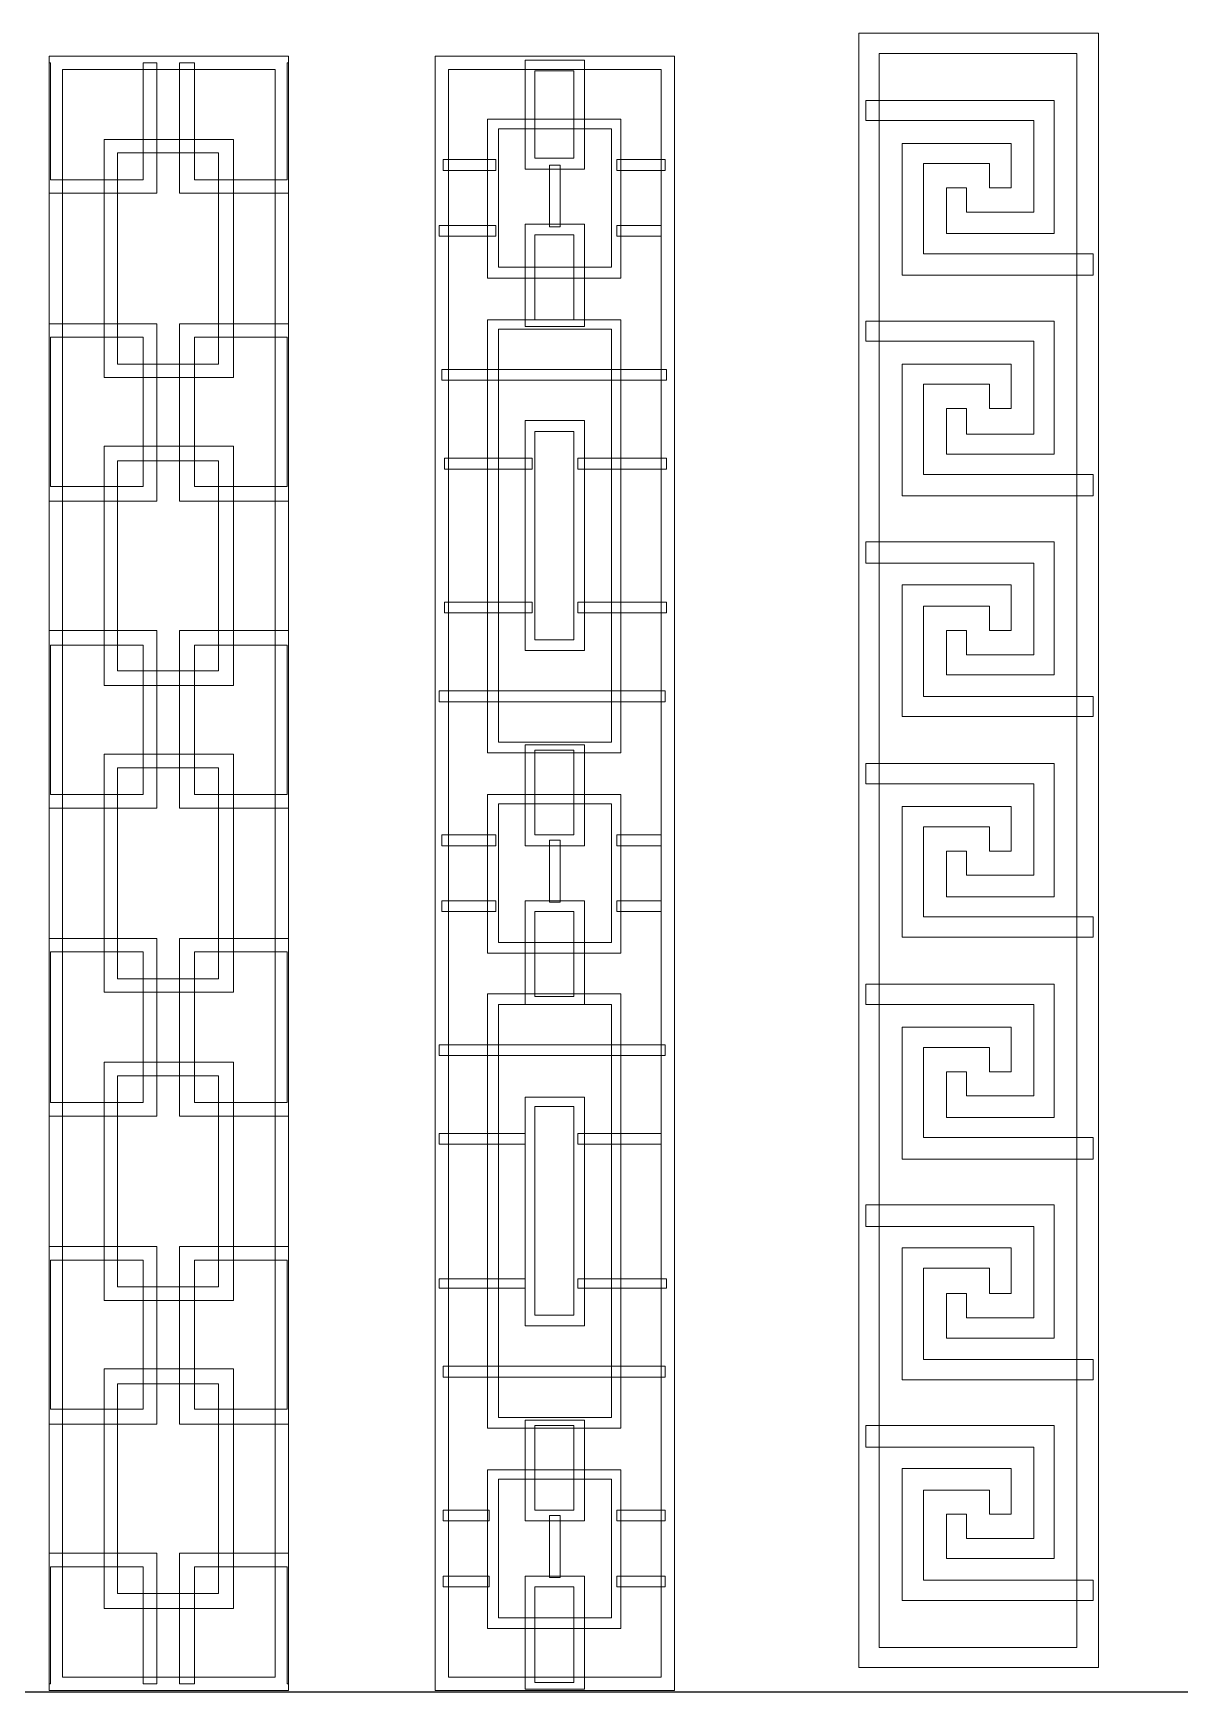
# Model space of a CAD drawing. Extents: x -66030 to 95157, y -13132 to 45879.
# Drawn here: x 75924 to 79253, y 31869 to 36685 of the extents above; entities that cross this region are included whole.
import ezdxf

# ---------------------------------------------------------------- set-up
doc = ezdxf.new("R2010")
doc.units = 0
doc.header["$LTSCALE"] = 100
doc.header["$MEASUREMENT"] = 0
doc.layers.get('0').update_dxf_attribs({"linetype": 'CONTINUOUS'})
doc.layers.add('3', color=11, linetype='CONTINUOUS')

msp = doc.modelspace()

# ---------------------------------------------------------------- linework, layer by layer
at = {"lineweight": 0}
for points in [[(78321.2, 36685), (79016.5, 36685), (79016.5, 31939.2), (78321.2, 31939.2), (78321.2, 36685)], [(75969.8, 36618.6), (76665.1, 36618.6), (76665.1, 31872.8), (75969.8, 31872.8), (75969.8, 36618.6)], [(77090.8, 36618.6), (77786.1, 36618.6), (77786.1, 31872.8), (77090.8, 31872.8), (77090.8, 36618.6)], [(77352.5, 36606.9), (77524.4, 36606.9), (77524.4, 36290.5), (77352.5, 36290.5), (77352.5, 36606.9)], [(78379.8, 36626.4), (78954, 36626.4), (78954, 31997.8), (78379.8, 31997.8), (78379.8, 36626.4)], [(76243.2, 36599.1), (76243.2, 36259.2), (75973.7, 36259.2), (75973.7, 36599.1), (75969.8, 36599.1), (75969.8, 36220.2), (76282.3, 36220.2), (76282.3, 36599.1), (76243.2, 36599.1)], [(76008.9, 36579.5), (76626, 36579.5), (76626, 31911.9), (76008.9, 31911.9), (76008.9, 36579.5)], [(76391.7, 36599.1), (76391.7, 36259.2), (76661.2, 36259.2), (76661.2, 36599.1), (76665.1, 36599.1), (76665.1, 36220.2), (76348.7, 36220.2), (76348.7, 36599.1), (76391.7, 36599.1)], [(77129.9, 36579.5), (77747, 36579.5), (77747, 31911.9), (77129.9, 31911.9), (77129.9, 36579.5)], [(77379.9, 36575.6), (77493.1, 36575.6), (77493.1, 36321.7), (77379.9, 36321.7), (77379.9, 36575.6)], [(78340.7, 36489.7), (78829, 36489.7), (78887.6, 36489.7), (78887.6, 36142.1), (78887.6, 36103), (78633.7, 36103), (78633.7, 36103), (78575.1, 36103), (78575.1, 36235.8), (78633.7, 36235.8), (78633.7, 36165.5), (78829, 36165.5), (78829, 36431.1), (78340.7, 36431.1), (78340.7, 36489.7)], [(77243.2, 36435), (77629.8, 36435), (77629.8, 35974.1), (77243.2, 35974.1), (77243.2, 36435)], [(76130, 36376.4), (76504.9, 36376.4), (76504.9, 35685.1), (76130, 35685.1), (76130, 36376.4)], [(77274.4, 36407.7), (77602.5, 36407.7), (77602.5, 36005.3), (77274.4, 36005.3), (77274.4, 36407.7)], [(78446.2, 35981.9), (78446.2, 36364.7), (78750.9, 36364.7), (78750.9, 36364.7), (78762.6, 36364.7), (78762.6, 36235.8), (78700.1, 36235.8), (78700.1, 36306.1), (78508.7, 36306.1), (78508.7, 36044.4), (79000.8, 36044.4), (79000.8, 35981.9), (78508.7, 35981.9), (78446.2, 35981.9)], [(76169, 36337.4), (76462, 36337.4), (76462, 35724.1), (76169, 35724.1), (76169, 36337.4)], [(77266.6, 36317.8), (77266.6, 36286.6), (77114.3, 36286.6), (77114.3, 36317.8), (77266.6, 36317.8)], [(77758.7, 36317.8), (77758.7, 36286.6), (77618.1, 36286.6), (77618.1, 36317.8), (77758.7, 36317.8)], [(77422.8, 36302.2), (77454.1, 36302.2), (77454.1, 36122.5), (77422.8, 36122.5), (77422.8, 36302.2)], [(77266.6, 36126.4), (77266.6, 36095.2), (77102.5, 36095.2), (77102.5, 36126.4), (77266.6, 36126.4)], [(77352.5, 35833.5), (77524.4, 35833.5), (77524.4, 36130.3), (77352.5, 36130.3), (77352.5, 35833.5)], [(77747, 36126.4), (77747, 36095.2), (77618.1, 36095.2), (77618.1, 36126.4), (77747, 36126.4)], [(77379.9, 35853), (77493.1, 35853), (77493.1, 36099.1), (77379.9, 36099.1), (77379.9, 35853)], [(75969.8, 35325.7), (75969.8, 35841.3), (76282.3, 35841.3), (76282.3, 35325.7), (75969.8, 35325.7)], [(76665.1, 35841.3), (76665.1, 35325.7), (76348.7, 35325.7), (76348.7, 35841.3), (76665.1, 35841.3)], [(77243.2, 35853), (77629.8, 35853), (77629.8, 34595.3), (77243.2, 34595.3), (77243.2, 35853)], [(78340.7, 35849.1), (78829, 35849.1), (78887.6, 35849.1), (78887.6, 35501.5), (78887.6, 35462.4), (78633.7, 35462.4), (78633.7, 35462.4), (78575.1, 35462.4), (78575.1, 35595.2), (78633.7, 35595.2), (78633.7, 35521), (78829, 35521), (78829, 35790.5), (78340.7, 35790.5), (78340.7, 35849.1)], [(75973.7, 35802.2), (76243.2, 35802.2), (76243.2, 35368.7), (75973.7, 35368.7), (75973.7, 35802.2)], [(76661.2, 35802.2), (76391.7, 35802.2), (76391.7, 35368.7), (76661.2, 35368.7), (76661.2, 35802.2)], [(77274.4, 35825.7), (77602.5, 35825.7), (77602.5, 34626.5), (77274.4, 34626.5), (77274.4, 35825.7)], [(77762.6, 35708.5), (77762.6, 35677.2), (77110.4, 35677.2), (77110.4, 35708.5), (77762.6, 35708.5)], [(78446.2, 35341.3), (78446.2, 35724.1), (78750.9, 35724.1), (78750.9, 35724.1), (78762.6, 35724.1), (78762.6, 35595.2), (78700.1, 35595.2), (78700.1, 35665.5), (78508.7, 35665.5), (78508.7, 35403.8), (79000.8, 35403.8), (79000.8, 35341.3), (78508.7, 35341.3), (78446.2, 35341.3)], [(77352.5, 34892.1), (77524.4, 34892.1), (77524.4, 35560.1), (77352.5, 35560.1), (77352.5, 34892.1)], [(77379.9, 34923.4), (77493.1, 34923.4), (77493.1, 35528.8), (77379.9, 35528.8), (77379.9, 34923.4)], [(76130, 35485.9), (76504.9, 35485.9), (76504.9, 34790.6), (76130, 34790.6), (76130, 35485.9)], [(77372.1, 35450.7), (77372.1, 35419.5), (77118.2, 35419.5), (77118.2, 35450.7), (77372.1, 35450.7)], [(77504.9, 35450.7), (77504.9, 35419.5), (77762.6, 35419.5), (77762.6, 35450.7), (77504.9, 35450.7)], [(76169, 35442.9), (76462, 35442.9), (76462, 34833.6), (76169, 34833.6), (76169, 35442.9)], [(78340.7, 35208.5), (78829, 35208.5), (78887.6, 35208.5), (78887.6, 34857), (78887.6, 34821.8), (78633.7, 34821.8), (78633.7, 34821.8), (78575.1, 34821.8), (78575.1, 34950.7), (78633.7, 34950.7), (78633.7, 34880.4), (78829, 34880.4), (78829, 35146), (78340.7, 35146), (78340.7, 35208.5)], [(78446.2, 34700.8), (78446.2, 35083.5), (78750.9, 35083.5), (78750.9, 35083.5), (78762.6, 35083.5), (78762.6, 34950.7), (78700.1, 34950.7), (78700.1, 35021), (78508.7, 35021), (78508.7, 34759.3), (79000.8, 34759.3), (79000.8, 34700.8), (78508.7, 34700.8), (78446.2, 34700.8)], [(77372.1, 35032.8), (77372.1, 35001.5), (77118.2, 35001.5), (77118.2, 35032.8), (77372.1, 35032.8)], [(77504.9, 35032.8), (77504.9, 35001.5), (77762.6, 35001.5), (77762.6, 35032.8), (77504.9, 35032.8)], [(75969.8, 34435.2), (75969.8, 34950.7), (76282.3, 34950.7), (76282.3, 34435.2), (75969.8, 34435.2)], [(76665.1, 34950.7), (76665.1, 34435.2), (76348.7, 34435.2), (76348.7, 34950.7), (76665.1, 34950.7)], [(75973.7, 34907.8), (76243.2, 34907.8), (76243.2, 34474.2), (75973.7, 34474.2), (75973.7, 34907.8)], [(76661.2, 34907.8), (76391.7, 34907.8), (76391.7, 34474.2), (76661.2, 34474.2), (76661.2, 34907.8)], [(77758.7, 34775), (77758.7, 34743.7), (77102.5, 34743.7), (77102.5, 34775), (77758.7, 34775)], [(76130, 34591.4), (76504.9, 34591.4), (76504.9, 33900), (76130, 33900), (76130, 34591.4)], [(77352.5, 34618.7), (77524.4, 34618.7), (77524.4, 34325.8), (77352.5, 34325.8), (77352.5, 34618.7)], [(77379.9, 34603.1), (77493.1, 34603.1), (77493.1, 34357), (77379.9, 34357), (77379.9, 34603.1)], [(76169, 34552.3), (76462, 34552.3), (76462, 33939.1), (76169, 33939.1), (76169, 34552.3)], [(78340.7, 34564), (78829, 34564), (78887.6, 34564), (78887.6, 34216.4), (78887.6, 34177.4), (78633.7, 34177.4), (78633.7, 34177.4), (78575.1, 34177.4), (78575.1, 34310.2), (78633.7, 34310.2), (78633.7, 34239.9), (78829, 34239.9), (78829, 34505.5), (78340.7, 34505.5), (78340.7, 34564)], [(77243.2, 34474.2), (77629.8, 34474.2), (77629.8, 34013.3), (77243.2, 34013.3), (77243.2, 34474.2)], [(77274.4, 34446.9), (77602.5, 34446.9), (77602.5, 34044.6), (77274.4, 34044.6), (77274.4, 34446.9)], [(78446.2, 34060.2), (78446.2, 34439.1), (78750.9, 34439.1), (78762.6, 34439.1), (78762.6, 34310.2), (78700.1, 34310.2), (78700.1, 34380.5), (78508.7, 34380.5), (78508.7, 34118.8), (79000.8, 34118.8), (79000.8, 34060.2), (78508.7, 34060.2), (78446.2, 34060.2)], [(77266.6, 34357), (77266.6, 34325.8), (77110.4, 34325.8), (77110.4, 34357), (77266.6, 34357)], [(77422.8, 34341.4), (77454.1, 34341.4), (77454.1, 34161.7), (77422.8, 34161.7), (77422.8, 34341.4)], [(77747, 34357), (77747, 34325.8), (77618.1, 34325.8), (77618.1, 34357), (77747, 34357)], [(77266.6, 34165.6), (77266.6, 34134.4), (77110.4, 34134.4), (77110.4, 34165.6), (77266.6, 34165.6)], [(77352.5, 33864.9), (77524.4, 33864.9), (77524.4, 34165.6), (77352.5, 34165.6), (77352.5, 33864.9)], [(77747, 34165.6), (77747, 34134.4), (77618.1, 34134.4), (77618.1, 34165.6), (77747, 34165.6)], [(77379.9, 33888.3), (77493.1, 33888.3), (77493.1, 34134.4), (77379.9, 34134.4), (77379.9, 33888.3)], [(75969.8, 33540.7), (75969.8, 34056.3), (76282.3, 34056.3), (76282.3, 33540.7), (75969.8, 33540.7)], [(76665.1, 34056.3), (76665.1, 33540.7), (76348.7, 33540.7), (76348.7, 34056.3), (76665.1, 34056.3)], [(75973.7, 34017.2), (76243.2, 34017.2), (76243.2, 33579.7), (75973.7, 33579.7), (75973.7, 34017.2)], [(76661.2, 34017.2), (76391.7, 34017.2), (76391.7, 33579.7), (76661.2, 33579.7), (76661.2, 34017.2)], [(78340.7, 33923.5), (78829, 33923.5), (78887.6, 33923.5), (78887.6, 33575.8), (78887.6, 33536.8), (78633.7, 33536.8), (78633.7, 33536.8), (78575.1, 33536.8), (78575.1, 33669.6), (78633.7, 33669.6), (78633.7, 33599.3), (78829, 33599.3), (78829, 33864.9), (78340.7, 33864.9), (78340.7, 33923.5)], [(77243.2, 33896.1), (77629.8, 33896.1), (77629.8, 32634.5), (77243.2, 32634.5), (77243.2, 33896.1)], [(77274.4, 33864.9), (77602.5, 33864.9), (77602.5, 32665.7), (77274.4, 32665.7), (77274.4, 33864.9)], [(78446.2, 33415.7), (78446.2, 33798.5), (78750.9, 33798.5), (78762.6, 33798.5), (78762.6, 33669.6), (78700.1, 33669.6), (78700.1, 33739.9), (78508.7, 33739.9), (78508.7, 33478.2), (79000.8, 33478.2), (79000.8, 33415.7), (78508.7, 33415.7), (78446.2, 33415.7)], [(77758.7, 33747.7), (77758.7, 33716.5), (77102.5, 33716.5), (77102.5, 33747.7), (77758.7, 33747.7)], [(76130, 33696.9), (76504.9, 33696.9), (76504.9, 33005.6), (76130, 33005.6), (76130, 33696.9)], [(76169, 33657.9), (76462, 33657.9), (76462, 33044.6), (76169, 33044.6), (76169, 33657.9)], [(77352.5, 32931.4), (77524.4, 32931.4), (77524.4, 33595.4), (77352.5, 33595.4), (77352.5, 32931.4)], [(77379.9, 32962.6), (77493.1, 32962.6), (77493.1, 33568), (77379.9, 33568), (77379.9, 32962.6)], [(77352.5, 33489.9), (77352.5, 33458.7), (77102.5, 33458.7), (77102.5, 33489.9), (77352.5, 33489.9)], [(77504.9, 33489.9), (77504.9, 33458.7), (77747, 33458.7), (77747, 33489.9), (77504.9, 33489.9)], [(78340.7, 33282.9), (78829, 33282.9), (78887.6, 33282.9), (78887.6, 32931.4), (78887.6, 32896.2), (78633.7, 32896.2), (78633.7, 32896.2), (78575.1, 32896.2), (78575.1, 33025.1), (78633.7, 33025.1), (78633.7, 32954.8), (78829, 32954.8), (78829, 33220.4), (78340.7, 33220.4), (78340.7, 33282.9)], [(75969.8, 32646.2), (75969.8, 33161.8), (76282.3, 33161.8), (76282.3, 32646.2), (75969.8, 32646.2)], [(76665.1, 33161.8), (76665.1, 32646.2), (76348.7, 32646.2), (76348.7, 33161.8), (76665.1, 33161.8)], [(78446.2, 32775.1), (78446.2, 33157.9), (78750.9, 33157.9), (78762.6, 33157.9), (78762.6, 33025.1), (78700.1, 33025.1), (78700.1, 33099.3), (78508.7, 33099.3), (78508.7, 32833.7), (79000.8, 32833.7), (79000.8, 32775.1), (78508.7, 32775.1), (78446.2, 32775.1)], [(75973.7, 33122.7), (76243.2, 33122.7), (76243.2, 32689.2), (75973.7, 32689.2), (75973.7, 33122.7)], [(76661.2, 33122.7), (76391.7, 33122.7), (76391.7, 32689.2), (76661.2, 32689.2), (76661.2, 33122.7)], [(77352.5, 33068.1), (77352.5, 33040.7), (77102.5, 33040.7), (77102.5, 33068.1), (77352.5, 33068.1)], [(77504.9, 33068.1), (77504.9, 33040.7), (77762.6, 33040.7), (77762.6, 33068.1), (77504.9, 33068.1)], [(76130, 32806.4), (76504.9, 32806.4), (76504.9, 32111.1), (76130, 32111.1), (76130, 32806.4)], [(77758.7, 32814.2), (77758.7, 32782.9), (77114.3, 32782.9), (77114.3, 32814.2), (77758.7, 32814.2)], [(76169, 32763.4), (76462, 32763.4), (76462, 32154.1), (76169, 32154.1), (76169, 32763.4)], [(77352.5, 32657.9), (77524.4, 32657.9), (77524.4, 32365), (77352.5, 32365), (77352.5, 32657.9)], [(77379.9, 32642.3), (77493.1, 32642.3), (77493.1, 32396.2), (77379.9, 32396.2), (77379.9, 32642.3)], [(78340.7, 32642.3), (78829, 32642.3), (78887.6, 32642.3), (78887.6, 32290.8), (78887.6, 32255.6), (78633.7, 32255.6), (78633.7, 32255.6), (78575.1, 32255.6), (78575.1, 32384.5), (78633.7, 32384.5), (78633.7, 32314.2), (78829, 32314.2), (78829, 32579.8), (78340.7, 32579.8), (78340.7, 32642.3)], [(77243.2, 32513.4), (77629.8, 32513.4), (77629.8, 32052.5), (77243.2, 32052.5), (77243.2, 32513.4)], [(78446.2, 32134.5), (78446.2, 32517.3), (78750.9, 32517.3), (78762.6, 32517.3), (78762.6, 32384.5), (78700.1, 32384.5), (78700.1, 32454.8), (78508.7, 32454.8), (78508.7, 32193.1), (79000.8, 32193.1), (79000.8, 32134.5), (78508.7, 32134.5), (78446.2, 32134.5)], [(77274.4, 32486.1), (77602.5, 32486.1), (77602.5, 32083.8), (77274.4, 32083.8), (77274.4, 32486.1)], [(77247.1, 32396.2), (77247.1, 32365), (77114.3, 32365), (77114.3, 32396.2), (77247.1, 32396.2)], [(77422.8, 32380.6), (77454.1, 32380.6), (77454.1, 32200.9), (77422.8, 32200.9), (77422.8, 32380.6)], [(77758.7, 32396.2), (77758.7, 32365), (77618.1, 32365), (77618.1, 32396.2), (77758.7, 32396.2)], [(75969.8, 31892.4), (75969.8, 32271.2), (76282.3, 32271.2), (76282.3, 31892.4), (76243.2, 31892.4), (76243.2, 32232.2), (75973.7, 32232.2), (75973.7, 31892.4), (75969.8, 31892.4)], [(76661.2, 32232.2), (76391.7, 32232.2), (76391.7, 31892.4), (76348.7, 31892.4), (76348.7, 32271.2), (76665.1, 32271.2), (76665.1, 31892.4), (76661.2, 31892.4), (76661.2, 32232.2)], [(77247.1, 32204.8), (77247.1, 32173.6), (77114.3, 32173.6), (77114.3, 32204.8), (77247.1, 32204.8)], [(77352.5, 31876.7), (77524.4, 31876.7), (77524.4, 32204.8), (77352.5, 32204.8), (77352.5, 31876.7)], [(77379.9, 31896.3), (77493.1, 31896.3), (77493.1, 32173.6), (77379.9, 32173.6), (77379.9, 31896.3)], [(77758.7, 32204.8), (77758.7, 32173.6), (77618.1, 32173.6), (77618.1, 32204.8), (77758.7, 32204.8)]]:
    msp.add_lwpolyline(points, close=True, dxfattribs=at)
at = {"layer": '3', "color": 2}
msp.add_line((-66009.4, 31868.9), (90873, 31868.9), dxfattribs=at)

doc.saveas('drawing.dxf')
